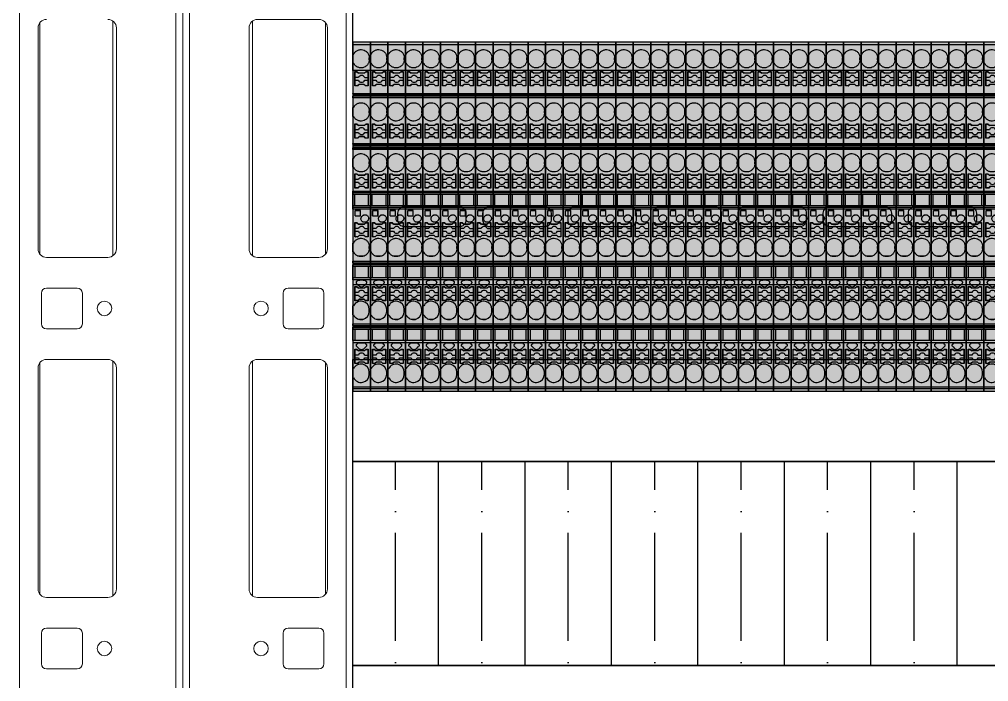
# Model space of a CAD drawing. Header units: millimetres. Extents: x -174 to 283928, y 1291 to 21053.
# Drawn here: x 10163.9 to 10448.7, y 20609.4 to 20804.2 of the extents above; entities that cross this region are included whole.
import ezdxf

# ---------------------------------------------------------------- set-up
doc = ezdxf.new("R2010")
doc.units = ezdxf.units.MM

# ---------------------------------------------------------------- blocks, each defined once
blk = doc.blocks.new('*U216')
at = {"ltscale": 2}
blk.add_lwpolyline([(0, 20), (0, -20), (840, -20), (840, 20), (0, 20)], dxfattribs=at)
for points in [[(15.23, 3), (31.23, 3, -0.414214), (33.23, 1), (33.23, -1, -0.414214), (31.23, -3), (15.23, -3, -0.414214), (13.23, -1), (13.23, 1, -0.414214)], [(40.23, 3), (56.23, 3, -0.414214), (58.23, 1), (58.23, -1, -0.414214), (56.23, -3), (40.23, -3, -0.414214), (38.23, -1), (38.23, 1, -0.414214)], [(65.23, 3), (81.23, 3, -0.414214), (83.23, 1), (83.23, -1, -0.414214), (81.23, -3), (65.23, -3, -0.414214), (63.23, -1), (63.23, 1, -0.414214)], [(90.23, 3), (106.23, 3, -0.414214), (108.23, 1), (108.23, -1, -0.414214), (106.23, -3), (90.23, -3, -0.414214), (88.23, -1), (88.23, 1, -0.414214)], [(115.23, 3), (131.23, 3, -0.414214), (133.23, 1), (133.23, -1, -0.414214), (131.23, -3), (115.23, -3, -0.414214), (113.23, -1), (113.23, 1, -0.414214)], [(140.23, 3), (156.23, 3, -0.414214), (158.23, 1), (158.23, -1, -0.414214), (156.23, -3), (140.23, -3, -0.414214), (138.23, -1), (138.23, 1, -0.414214)], [(165.23, 3), (181.23, 3, -0.414214), (183.23, 1), (183.23, -1, -0.414214), (181.23, -3), (165.23, -3, -0.414214), (163.23, -1), (163.23, 1, -0.414214)]]:
    blk.add_lwpolyline(points, format="xyb", close=True, dxfattribs=at)
blk = doc.blocks.new('*U198')
at = {"color": 0, "linetype": 'Continuous', "lineweight": 0}
for p, q in [((0, 2198.4), (0, 50)), ((1000, 1.6), (1000, 2198.4)), ((2, 2150), (2, 50)), ((48, 2150), (48, 50)), ((50, 2150), (50, 1.6)), ((952, 50), (952, 2150)), ((998, 50), (998, 2150)), ((20.5, 2034.5), (20.5, 1965.5)), ((40, 2035), (22, 2035)), ((42, 2034), (42, 1966)), ((958, 1966), (958, 2034)), ((979.5, 1965.5), (979.5, 2034.5)), ((19.5, 2032.5), (19.5, 1967.5)), ((42.5, 1967.5), (42.5, 2032.5)), ((957.5, 2032.5), (957.5, 1967.5)), ((980.5, 1967.5), (980.5, 2032.5)), ((22, 1965), (40, 1965)), ((960, 1965), (978, 1965)), ((29.5, 1954.5), (29.5, 1945.5)), ((40, 1956), (31, 1956)), ((41.5, 1945.5), (41.5, 1954.5)), ((958.5, 1954.5), (958.5, 1945.5)), ((969, 1956), (960, 1956)), ((970.5, 1945.5), (970.5, 1954.5)), ((31, 1944), (40, 1944)), ((960, 1944), (969, 1944)), ((20.5, 1934.5), (20.5, 1865.5)), ((40, 1935), (22, 1935)), ((42, 1934), (42, 1866)), ((958, 1866), (958, 1934)), ((978, 1935), (960, 1935)), ((979.5, 1865.5), (979.5, 1934.5)), ((19.5, 1932.5), (19.5, 1867.5)), ((42.5, 1867.5), (42.5, 1932.5)), ((957.5, 1932.5), (957.5, 1867.5)), ((980.5, 1867.5), (980.5, 1932.5)), ((22, 1865), (40, 1865)), ((960, 1865), (978, 1865)), ((29.5, 1854.5), (29.5, 1845.5)), ((40, 1856), (31, 1856)), ((41.5, 1845.5), (41.5, 1854.5)), ((958.5, 1854.5), (958.5, 1845.5)), ((969, 1856), (960, 1856)), ((970.5, 1845.5), (970.5, 1854.5)), ((31, 1844), (40, 1844)), ((960, 1844), (969, 1844))]:
    blk.add_line(p, q, dxfattribs=at)
for centre in [(23, 1950), (977, 1950), (23, 1850), (977, 1850)]:
    blk.add_circle(centre, 2.13, dxfattribs=at)
for centre, radius, start, end in [((22, 2032.5), 2.5, 90, 180), ((40, 2032.5), 2.5, 0, 90), ((960, 2032.5), 2.5, 90, 180), ((978, 2032.5), 2.5, 0, 90), ((22, 1967.5), 2.5, 180, 270), ((40, 1967.5), 2.5, 270, 0), ((960, 1967.5), 2.5, 180, 270), ((978, 1967.5), 2.5, 270, 0), ((31, 1954.5), 1.5, 90, 180), ((40, 1954.5), 1.5, 0, 90), ((960, 1954.5), 1.5, 90, 180), ((969, 1954.5), 1.5, 0, 90), ((31, 1945.5), 1.5, 180, 270), ((40, 1945.5), 1.5, 270, 0), ((960, 1945.5), 1.5, 180, 270), ((969, 1945.5), 1.5, 270, 0), ((22, 1932.5), 2.5, 90, 180), ((40, 1932.5), 2.5, 0, 90), ((960, 1932.5), 2.5, 90, 180), ((978, 1932.5), 2.5, 0, 90), ((22, 1867.5), 2.5, 180, 270), ((40, 1867.5), 2.5, 270, 0), ((960, 1867.5), 2.5, 180, 270), ((978, 1867.5), 2.5, 270, 0), ((31, 1854.5), 1.5, 90, 180), ((40, 1854.5), 1.5, 0, 90), ((960, 1854.5), 1.5, 90, 180), ((969, 1854.5), 1.5, 0, 90), ((31, 1845.5), 1.5, 180, 270), ((40, 1845.5), 1.5, 270, 0), ((960, 1845.5), 1.5, 180, 270), ((969, 1845.5), 1.5, 270, 0)]:
    blk.add_arc(centre, radius, start, end, dxfattribs=at)
blk = doc.blocks.new('*U197')
blk.add_wipeout([(0, 30), (840, 30), (840, -30), (0, -30)])
at = {"true_color": 0x2776bb}
h = blk.add_hatch(dxfattribs=at)
h.set_pattern_fill('ANSI35', color=152, scale=4, angle=45)
h.set_pattern_definition([(90, (-6146.77, 1406.27), (-25.4, 0), []), (90, (-6134.07, 1418.97), (-25.4, 0), [31.75, -6.35, 0, -6.35])])
h.paths.add_polyline_path([(840, -30), (840, 30), (0, 30), (0, -30)])
blk.add_lwpolyline([(0, 30), (840, 30), (840, -30), (0, -30), (0, 30)])
blk = doc.blocks.new('VPR-2.5-3L-GY')
at = {"true_color": 0xc7c8ca}
h = blk.add_hatch(color=9, dxfattribs=at)
h.dxf.hatch_style = 1
h.paths.add_polyline_path([(5.15, 51.29), (0, 51.29), (0, -51.29), (5.15, -51.29)])
at = {"true_color": 0xcd6928}
h = blk.add_hatch(color=32, dxfattribs=at)
h.dxf.hatch_style = 1
h.paths.add_polyline_path([(4.5, 42.63), (3.88, 42.63), (3.4, 42.23), (1.7, 42.23), (1.21, 42.63), (0.6, 42.63), (0.6, 38.43), (1.44, 38.43), (1.84, 38.83), (3.26, 38.83), (3.66, 38.43), (4.5, 38.43)])
h = blk.add_hatch(color=32, dxfattribs=at)
h.dxf.hatch_style = 1
h.paths.add_polyline_path([(4.5, 27.26), (3.88, 27.26), (3.4, 26.86), (1.7, 26.86), (1.21, 27.26), (0.6, 27.26), (0.6, 23.06), (1.44, 23.06), (1.84, 23.46), (3.26, 23.46), (3.66, 23.06), (4.5, 23.06)])
h = blk.add_hatch(color=32, dxfattribs=at)
h.dxf.hatch_style = 1
h.paths.add_polyline_path([(4.5, 12.61), (3.88, 12.61), (3.4, 12.21), (1.7, 12.21), (1.21, 12.61), (0.6, 12.61), (0.6, 8.41), (1.44, 8.41), (1.84, 8.81), (3.26, 8.81), (3.66, 8.41), (4.5, 8.41)])
h = blk.add_hatch(color=32, dxfattribs=at)
h.dxf.hatch_style = 1
h.paths.add_polyline_path([(4.5, -1.78), (3.88, -1.78), (3.4, -2.18), (1.7, -2.18), (1.21, -1.78), (0.6, -1.78), (0.6, -5.98), (1.44, -5.98), (1.84, -5.58), (3.26, -5.58), (3.66, -5.98), (4.5, -5.98)])
h = blk.add_hatch(color=32, dxfattribs=at)
h.dxf.hatch_style = 1
h.paths.add_polyline_path([(4.5, -20.56), (3.88, -20.56), (3.4, -20.96), (1.7, -20.96), (1.21, -20.56), (0.6, -20.56), (0.6, -24.76), (1.44, -24.76), (1.84, -24.36), (3.26, -24.36), (3.66, -24.76), (4.5, -24.76)])
h = blk.add_hatch(color=32, dxfattribs=at)
h.dxf.hatch_style = 1
h.paths.add_polyline_path([(4.5, -39.01), (3.88, -39.01), (3.4, -39.41), (1.7, -39.41), (1.21, -39.01), (0.6, -39.01), (0.6, -43.21), (1.44, -43.21), (1.84, -42.81), (3.26, -42.81), (3.66, -43.21), (4.5, -43.21)])
at = {"color": 7, "linetype": 'Continuous', "lineweight": 25}
for p, q in [((5.15, 50.53), (0, 50.53)), ((0, 50.53), (0, 47.73)), ((5.15, 50.53), (5.15, 36.18)), ((0.22, 47.73), (0, 47.73)), ((0, 45.13), (0, 47.73)), ((4.8, 46.13), (4.8, 46.73)), ((0, 45.13), (0.22, 45.13)), ((0, 45.13), (0, 36.18)), ((0.68, 40.9), (0.68, 42.58)), ((0.68, 42.58), (1.18, 42.58)), ((1.64, 40.9), (0.68, 40.9)), ((0.68, 40.1), (0.68, 40.9)), ((0.68, 38.58), (0.68, 40.1)), ((0.68, 40.1), (1.64, 40.1)), ((1.18, 42.58), (1.68, 42.18)), ((3.43, 42.18), (1.68, 42.18)), ((3.93, 42.58), (3.43, 42.18)), ((3.47, 40.9), (4.43, 40.9)), ((3.47, 40.1), (4.43, 40.1)), ((3.93, 42.58), (4.43, 42.58)), ((4.43, 42.58), (4.43, 40.9)), ((4.43, 40.9), (4.43, 40.1)), ((4.43, 40.1), (4.43, 38.48)), ((1.36, 38.48), (0.78, 38.48)), ((1.8, 38.88), (1.43, 38.51)), ((3.3, 38.88), (1.8, 38.88)), ((3.7, 38.48), (3.3, 38.88)), ((4.43, 38.48), (3.7, 38.48)), ((0, 36.18), (5.15, 36.18)), ((0, 36.06), (5.15, 36.06)), ((0, 36.06), (0, 35.8)), ((0, 35.8), (4.95, 35.79)), ((0, 35.66), (4.95, 35.66)), ((0, 35.66), (0, 35.65)), ((0, 35.65), (4.95, 35.65)), ((4.95, 35.56), (0, 35.56)), ((5.15, 35.46), (0, 35.46)), ((5.15, 35.42), (0, 35.42)), ((5.15, 34.92), (0, 34.92)), ((0, 34.92), (0, 32.08)), ((5.15, 35.79), (4.95, 35.79)), ((5.15, 35.69), (4.95, 35.69)), ((4.95, 35.69), (4.95, 35.46)), ((5.15, 35.86), (5.15, 36.06)), ((5.15, 35.86), (5.15, 35.79)), ((5.15, 35.79), (5.15, 35.69)), ((5.15, 35.69), (5.15, 35.52)), ((5.15, 34.92), (5.15, 21.48)), ((0.22, 32.08), (0, 32.08)), ((0, 29.48), (0, 32.08)), ((0, 29.48), (0.22, 29.48)), ((0, 29.48), (0, 21.48)), ((4.8, 30.48), (4.8, 31.08)), ((0.68, 25.53), (0.68, 27.21)), ((0.68, 27.21), (1.18, 27.21)), ((1.18, 27.21), (1.68, 26.81)), ((3.43, 26.81), (1.68, 26.81)), ((3.93, 27.21), (3.43, 26.81)), ((3.93, 27.21), (4.43, 27.21)), ((4.43, 27.21), (4.43, 25.53)), ((1.64, 25.53), (0.68, 25.53)), ((0.68, 24.73), (0.68, 25.53)), ((0.68, 23.21), (0.68, 24.73)), ((0.68, 24.73), (1.64, 24.73)), ((1.36, 23.11), (0.78, 23.11)), ((1.8, 23.51), (1.43, 23.14)), ((3.3, 23.51), (1.8, 23.51)), ((3.7, 23.11), (3.3, 23.51)), ((3.47, 25.53), (4.43, 25.53)), ((3.47, 24.73), (4.43, 24.73)), ((4.43, 23.11), (3.7, 23.11)), ((4.43, 25.53), (4.43, 24.73)), ((4.43, 24.73), (4.43, 23.11)), ((0, 21.48), (5.15, 21.48)), ((0, 21.35), (5.15, 21.35)), ((0, 21.35), (0, 21.07)), ((0, 21.07), (4.95, 21.06)), ((0, 20.93), (4.95, 20.93)), ((0, 20.93), (4.95, 20.93)), ((0, 20.93), (0, 20.93)), ((4.95, 20.85), (0, 20.85)), ((0, 20.85), (0, 20.42)), ((5.15, 20.3), (0, 20.3)), ((5.15, 20.3), (0, 20.3)), ((5.15, 20.26), (0, 20.26)), ((5.15, 21.06), (4.95, 21.06)), ((5.15, 20.96), (4.95, 20.96)), ((4.95, 20.96), (4.95, 20.3)), ((5.15, 21.13), (5.15, 21.35)), ((5.15, 21.13), (5.15, 21.06)), ((5.15, 20.96), (5.15, 20.36)), ((5.15, 19.77), (0, 19.77)), ((0, 19.77), (0, 17.13)), ((0.22, 17.13), (0, 17.13)), ((0, 14.53), (0, 17.13)), ((5.15, 19.77), (5.15, 7.48)), ((0, 14.53), (0, 7.48)), ((0, 14.53), (0.22, 14.53)), ((4.8, 15.53), (4.8, 16.13)), ((0.68, 10.88), (0.68, 12.56)), ((0.68, 12.56), (1.18, 12.56)), ((1.18, 12.56), (1.68, 12.16)), ((3.43, 12.16), (1.68, 12.16)), ((3.93, 12.56), (3.43, 12.16)), ((3.93, 12.56), (4.43, 12.56)), ((4.43, 12.56), (4.43, 10.88)), ((1.64, 10.88), (0.68, 10.88)), ((0.68, 10.08), (0.68, 10.88)), ((0.68, 8.56), (0.68, 10.08)), ((0.68, 10.08), (1.64, 10.08)), ((1.8, 8.86), (1.43, 8.49)), ((3.3, 8.86), (1.8, 8.86)), ((3.7, 8.46), (3.3, 8.86)), ((3.47, 10.88), (4.43, 10.88)), ((3.47, 10.08), (4.43, 10.08)), ((4.43, 10.88), (4.43, 10.08)), ((4.43, 10.08), (4.43, 8.46)), ((0, 7.48), (5.15, 7.48)), ((5.15, 7.02), (0, 7.02)), ((0, 6.48), (0, 7.02)), ((5.15, 6.48), (0, 6.48)), ((0, 3.28), (0, 6.48)), ((0.55, 3.28), (0.55, 6.48)), ((1.36, 8.46), (0.78, 8.46)), ((4.43, 8.46), (3.7, 8.46)), ((4.5, 6.48), (4.5, 3.28)), ((5.15, 6.48), (5.15, 7.02)), ((5.15, 6.48), (5.15, 3.28)), ((0, 3.28), (5.15, 3.28)), ((0, 2.69), (0, 3.28)), ((5.15, 2.69), (5.15, 3.28)), ((5.15, 2.69), (0, 2.69)), ((5.15, 2.23), (0, 2.23)), ((0, 2.23), (0, -7.77)), ((2.25, 1.84), (0.65, 1.84)), ((0.65, 0.23), (0.65, 1.84)), ((0.67, 1.81), (0.65, 1.84)), ((0.65, 0.23), (0.67, 0.26)), ((0.65, 0.23), (2.25, 0.23)), ((0.67, 1.81), (2.23, 1.81)), ((0.67, 0.26), (0.67, 1.81)), ((0.67, 0.26), (2.23, 0.26)), ((2.23, 1.81), (2.25, 1.84)), ((2.23, 0.26), (2.23, 1.81)), ((2.25, 0.23), (2.23, 0.26)), ((2.25, 0.23), (2.25, 1.84)), ((3.08, 0.39), (2.9, 0.29)), ((5.15, 2.23), (5.15, -13.07)), ((0.68, -3.51), (0.68, -1.83)), ((0.68, -1.83), (1.18, -1.83)), ((1.18, -1.83), (1.68, -2.23)), ((3.43, -2.23), (1.68, -2.23)), ((3.93, -1.83), (3.43, -2.23)), ((3.93, -1.83), (4.43, -1.83)), ((3.95, -1.53), (4.13, -1.43)), ((4.43, -1.83), (4.43, -3.51)), ((1.64, -3.51), (0.68, -3.51)), ((0.68, -4.31), (0.68, -3.51)), ((0.68, -5.83), (0.68, -4.31)), ((0.68, -4.31), (1.64, -4.31)), ((1.8, -5.53), (1.43, -5.9)), ((3.3, -5.53), (1.8, -5.53)), ((3.7, -5.93), (3.3, -5.53)), ((3.47, -3.51), (4.43, -3.51)), ((3.47, -4.31), (4.43, -4.31)), ((4.43, -3.51), (4.43, -4.31)), ((4.43, -4.31), (4.43, -5.93)), ((0.22, -7.77), (0, -7.77)), ((0, -10.37), (0, -7.77)), ((1.36, -5.93), (0.78, -5.93)), ((4.43, -5.93), (3.7, -5.93)), ((0, -10.37), (0.22, -10.37)), ((0, -10.37), (0, -13.07)), ((4.8, -9.37), (4.8, -8.77)), ((0, -13.07), (5.15, -13.07)), ((0, -13.56), (5.15, -13.56)), ((0, -13.59), (5.15, -13.59)), ((0, -13.61), (5.15, -13.61)), ((0, -13.71), (4.95, -13.71)), ((4.95, -13.8), (0, -13.8)), ((4.95, -13.8), (0, -13.8)), ((0, -13.8), (0, -13.8)), ((4.95, -13.94), (0, -13.94)), ((0, -13.94), (0, -14.05)), ((5.15, -14.05), (0, -14.05)), ((5.15, -14.17), (0, -14.17)), ((0, -14.72), (0, -14.17)), ((1.32, -11.51), (3.41, -11.51)), ((4.95, -13.61), (4.95, -13.84)), ((5.15, -13.84), (4.95, -13.84)), ((5.15, -13.94), (4.95, -13.94)), ((5.15, -13.67), (5.15, -13.84)), ((5.15, -13.94), (5.15, -14)), ((5.15, -14.05), (5.15, -14)), ((5.15, -14.72), (5.15, -14.17)), ((5.15, -14.72), (0, -14.72)), ((0, -17.92), (0, -14.72)), ((0.55, -14.72), (0.55, -17.92)), ((4.5, -14.72), (4.5, -17.92)), ((5.15, -14.72), (5.15, -17.92)), ((0, -17.92), (5.15, -17.92)), ((0, -18.59), (0, -17.92)), ((5.15, -18.59), (0, -18.59)), ((0, -18.59), (0, -26.27)), ((1.18, -19.73), (1.92, -20.47)), ((3.13, -20.47), (3.87, -19.73)), ((5.15, -18.59), (5.15, -17.92)), ((5.15, -18.59), (5.15, -31.57)), ((0.68, -22.29), (0.68, -20.61)), ((0.68, -20.61), (1.18, -20.61)), ((1.64, -22.29), (0.68, -22.29)), ((0.68, -23.09), (0.68, -22.29)), ((1.18, -20.61), (1.68, -21.01)), ((3.43, -21.01), (1.68, -21.01)), ((2.27, -20.62), (2.78, -20.62)), ((3.93, -20.61), (3.43, -21.01)), ((3.47, -22.29), (4.43, -22.29)), ((3.93, -20.61), (4.43, -20.61)), ((4.43, -20.61), (4.43, -22.29)), ((4.43, -22.29), (4.43, -23.09)), ((0.68, -24.61), (0.68, -23.09)), ((0.68, -23.09), (1.64, -23.09)), ((1.36, -24.71), (0.78, -24.71)), ((1.8, -24.31), (1.43, -24.68)), ((3.3, -24.31), (1.8, -24.31)), ((3.7, -24.71), (3.3, -24.31)), ((3.47, -23.09), (4.43, -23.09)), ((4.43, -24.71), (3.7, -24.71)), ((4.43, -23.09), (4.43, -24.71)), ((0.22, -26.27), (0, -26.27)), ((0, -28.87), (0, -26.27)), ((4.8, -27.87), (4.8, -27.27)), ((0, -28.87), (0.22, -28.87)), ((0, -28.87), (0, -31.57)), ((1.79, -30.19), (3.01, -30.19)), ((0, -31.57), (5.15, -31.57)), ((0, -32.06), (5.15, -32.06)), ((0, -32.11), (5.15, -32.11)), ((0, -32.21), (4.95, -32.21)), ((4.95, -32.3), (0, -32.3)), ((4.95, -32.3), (0, -32.3)), ((0, -32.3), (0, -32.3)), ((4.95, -32.44), (0, -32.44)), ((0, -32.44), (0, -32.55)), ((5.15, -32.55), (0, -32.55)), ((5.15, -32.67), (0, -32.67)), ((0, -33.19), (0, -32.67)), ((5.15, -33.19), (0, -33.19)), ((0, -36.39), (0, -33.19)), ((0.55, -33.19), (0.55, -36.39)), ((4.5, -33.19), (4.5, -36.39)), ((4.95, -32.11), (4.95, -32.34)), ((5.15, -32.34), (4.95, -32.34)), ((4.95, -32.34), (4.95, -32.44)), ((5.15, -32.44), (4.95, -32.44)), ((5.15, -32.17), (5.15, -32.34)), ((5.15, -32.34), (5.15, -32.44)), ((5.15, -32.44), (5.15, -32.5)), ((5.15, -32.55), (5.15, -32.5)), ((5.15, -33.19), (5.15, -32.67)), ((5.15, -33.19), (5.15, -36.39)), ((5.15, -36.39), (0, -36.39)), ((0, -36.39), (0, -37.09)), ((5.15, -36.39), (5.15, -37.09)), ((5.15, -37.09), (0, -37.09)), ((0, -37.09), (0, -44.77)), ((0.68, -40.74), (0.68, -39.06)), ((0.68, -39.06), (1.18, -39.06)), ((1.18, -38.23), (1.92, -38.97)), ((1.18, -39.06), (1.68, -39.46)), ((3.43, -39.46), (1.68, -39.46)), ((2.27, -39.12), (2.78, -39.12)), ((3.13, -38.97), (3.87, -38.23)), ((3.93, -39.06), (3.43, -39.46)), ((3.93, -39.06), (4.43, -39.06)), ((4.43, -39.06), (4.43, -40.74)), ((5.15, -37.09), (5.15, -50.07)), ((1.64, -40.74), (0.68, -40.74)), ((0.68, -41.54), (0.68, -40.74)), ((0.68, -43.06), (0.68, -41.54)), ((0.68, -41.54), (1.64, -41.54)), ((3.47, -40.74), (4.43, -40.74)), ((3.47, -41.54), (4.43, -41.54)), ((4.43, -40.74), (4.43, -41.54)), ((4.43, -41.54), (4.43, -43.16)), ((0.22, -44.77), (0, -44.77)), ((0, -47.37), (0, -44.77)), ((1.36, -43.16), (0.78, -43.16)), ((1.8, -42.76), (1.43, -43.13)), ((3.3, -42.76), (1.8, -42.76)), ((3.7, -43.16), (3.3, -42.76)), ((4.43, -43.16), (3.7, -43.16)), ((0, -47.37), (0.22, -47.37)), ((0, -47.37), (0, -50.07)), ((4.8, -46.37), (4.8, -45.77)), ((0, -50.07), (5.15, -50.07)), ((0, -50.56), (5.15, -50.56))]:
    blk.add_line(p, q, dxfattribs=at)
blk.add_lwpolyline([(5.15, -51.29), (5.15, 51.29), (0, 51.29), (0, -51.29), (5.15, -51.29)])
for points in [[(0.6, 38.43), (0.6, 42.63), (1.21, 42.63), (1.7, 42.23), (3.4, 42.23), (3.88, 42.63), (4.5, 42.63), (4.5, 38.43), (3.66, 38.43), (3.26, 38.83), (1.84, 38.83), (1.44, 38.43)], [(0.6, 23.06), (0.6, 27.26), (1.21, 27.26), (1.7, 26.86), (3.4, 26.86), (3.88, 27.26), (4.5, 27.26), (4.5, 23.06), (3.66, 23.06), (3.26, 23.46), (1.84, 23.46), (1.44, 23.06)], [(0.6, 8.41), (0.6, 12.61), (1.21, 12.61), (1.7, 12.21), (3.4, 12.21), (3.88, 12.61), (4.5, 12.61), (4.5, 8.41), (3.66, 8.41), (3.26, 8.81), (1.84, 8.81), (1.44, 8.41)], [(0.6, -5.98), (0.6, -1.78), (1.21, -1.78), (1.7, -2.18), (3.4, -2.18), (3.88, -1.78), (4.5, -1.78), (4.5, -5.98), (3.66, -5.98), (3.26, -5.58), (1.84, -5.58), (1.44, -5.98)], [(0.6, -24.76), (0.6, -20.56), (1.21, -20.56), (1.7, -20.96), (3.4, -20.96), (3.88, -20.56), (4.5, -20.56), (4.5, -24.76), (3.66, -24.76), (3.26, -24.36), (1.84, -24.36), (1.44, -24.76)], [(0.6, -43.21), (0.6, -39.01), (1.21, -39.01), (1.7, -39.41), (3.4, -39.41), (3.88, -39.01), (4.5, -39.01), (4.5, -43.21), (3.66, -43.21), (3.26, -42.81), (1.84, -42.81), (1.44, -43.21)]]:
    blk.add_lwpolyline(points, close=True, dxfattribs=at)
for centre, radius, start, end in [((2.55, 40.5), 1, 23.5782, 156.4218), ((2.55, 40.5), 1, 203.5782, 336.4218), ((0.78, 38.58), 0.1, 180, 270), ((1.36, 38.58), 0.1, 270, 315), ((2.55, 25.13), 1, 23.5782, 156.4218), ((0.78, 23.21), 0.1, 180, 270), ((1.36, 23.21), 0.1, 270, 315), ((2.55, 25.13), 1, 203.5782, 336.4218), ((2.55, 10.48), 1, 23.5782, 156.4218), ((0.78, 8.56), 0.1, 180, 270), ((2.55, 10.48), 1, 203.5782, 336.4218), ((1.36, 8.56), 0.1, 270, 315), ((2.55, -3.91), 1, 23.5782, 156.4218), ((2.55, -3.91), 1, 203.5782, 336.4218), ((0.78, -5.83), 0.1, 180, 270), ((1.36, -5.83), 0.1, 270, 315), ((2.53, -25.84), 7.11, 81.5242, 98.4758), ((2.55, -22.69), 1, 23.5782, 156.4218), ((2.4, -27.27), 2.4, 0, 155.3757), ((0.78, -24.61), 0.1, 180, 270), ((1.36, -24.61), 0.1, 270, 315), ((2.55, -22.69), 1, 203.5782, 336.4218), ((2.4, -27.87), 2.4, 204.6243, 0), ((2.53, -44.34), 7.11, 81.5242, 98.4758), ((2.55, -41.14), 1, 23.5782, 156.4218), ((2.55, -41.14), 1, 203.5782, 336.4218), ((2.4, -45.77), 2.4, 0, 155.3757), ((0.78, -43.06), 0.1, 180, 270), ((1.36, -43.06), 0.1, 270, 315), ((2.4, -46.37), 2.4, 204.6243, 0)]:
    blk.add_arc(centre, radius, start, end, dxfattribs=at)
for points, knots in [([(0.22, 47.73), (0.24, 47.78), (0.29, 47.88), (0.37, 48.01), (0.45, 48.14), (0.55, 48.27), (0.71, 48.45), (0.96, 48.67), (1.32, 48.89), (1.71, 49.05), (2.25, 49.15), (2.92, 49.12), (3.55, 48.87), (3.99, 48.55), (4.28, 48.25), (4.51, 47.9), (4.66, 47.56), (4.75, 47.26), (4.79, 47), (4.8, 46.82), (4.8, 46.73)], [0, 0, 0, 0, 0.024394, 0.048636, 0.072831, 0.097085, 0.121504, 0.185849, 0.250275, 0.31462, 0.379045, 0.500019, 0.620993, 0.685337, 0.749763, 0.814108, 0.878533, 0.919087, 0.959411, 1, 1, 1, 1]), ([(4.8, 46.13), (4.8, 46.08), (4.8, 45.98), (4.78, 45.82), (4.76, 45.66), (4.72, 45.51), (4.65, 45.27), (4.51, 44.97), (4.28, 44.62), (3.99, 44.32), (3.55, 44), (2.92, 43.75), (2.25, 43.71), (1.71, 43.82), (1.32, 43.98), (0.96, 44.19), (0.69, 44.44), (0.48, 44.68), (0.34, 44.9), (0.26, 45.05), (0.22, 45.13)], [0, 0, 0, 0, 0.024394, 0.048636, 0.072831, 0.097085, 0.121504, 0.185849, 0.250275, 0.31462, 0.379045, 0.500019, 0.620993, 0.685337, 0.749763, 0.814108, 0.878533, 0.919087, 0.959411, 1, 1, 1, 1]), ([(0, 36.06), (0, 36.08), (0, 36.1), (0, 36.13), (0, 36.16), (0, 36.18), (0, 36.18), (0, 36.18)], [0, 0, 0, 0, 0.1671802, 0.3318902, 0.5004135, 0.7494531, 1, 1, 1, 1]), ([(0, 35.8), (0, 35.77), (0, 35.73), (0, 35.68), (0, 35.66), (0, 35.66)], [0, 0, 0, 0, 0.5, 0.5, 1, 1, 1, 1]), ([(0, 35.62), (0, 35.63), (0, 35.64), (0, 35.65), (0, 35.65)], [0, 0, 0, 0, 0.497129, 1, 1, 1, 1]), ([(0, 34.92), (0, 34.94), (0, 34.98), (0, 35.03), (0, 35.1), (0, 35.18), (0, 35.25), (0, 35.32), (0, 35.37), (0, 35.4), (0, 35.41), (0, 35.42)], [0, 0, 0, 0, 0.0800126, 0.1601253, 0.2414441, 0.3692652, 0.5000614, 0.6278835, 0.7586808, 0.8786191, 1, 1, 1, 1]), ([(5.15, 34.92), (5.15, 35.04), (5.15, 35.16), (5.15, 35.34), (5.15, 35.4), (5.15, 35.42)], [0, 0, 0, 0, 0.5, 0.5, 1, 1, 1, 1]), ([(0.22, 32.08), (0.24, 32.13), (0.29, 32.23), (0.37, 32.36), (0.45, 32.49), (0.55, 32.62), (0.71, 32.8), (0.96, 33.02), (1.32, 33.24), (1.71, 33.4), (2.25, 33.5), (2.92, 33.47), (3.55, 33.22), (3.99, 32.9), (4.28, 32.6), (4.51, 32.25), (4.66, 31.91), (4.75, 31.61), (4.79, 31.35), (4.8, 31.17), (4.8, 31.08)], [0, 0, 0, 0, 0.024394, 0.048636, 0.072831, 0.097085, 0.121504, 0.185849, 0.250275, 0.31462, 0.379045, 0.500019, 0.620993, 0.685337, 0.749763, 0.814108, 0.878533, 0.919087, 0.959411, 1, 1, 1, 1]), ([(4.8, 30.48), (4.8, 30.43), (4.8, 30.33), (4.78, 30.17), (4.76, 30.01), (4.72, 29.86), (4.65, 29.62), (4.51, 29.32), (4.28, 28.97), (3.99, 28.67), (3.55, 28.35), (2.92, 28.1), (2.25, 28.06), (1.71, 28.17), (1.32, 28.33), (0.96, 28.54), (0.69, 28.79), (0.48, 29.03), (0.34, 29.25), (0.26, 29.4), (0.22, 29.48)], [0, 0, 0, 0, 0.0243942, 0.0486358, 0.0728305, 0.0970848, 0.1215043, 0.1858492, 0.2502747, 0.3146196, 0.3790451, 0.5000188, 0.6209926, 0.6853375, 0.749763, 0.8141079, 0.8785334, 0.9190869, 0.9594114, 1, 1, 1, 1]), ([(0, 21.35), (0, 21.36), (0, 21.39), (0, 21.42), (0, 21.45), (0, 21.48), (0, 21.48), (0, 21.48)], [0, 0, 0, 0, 0.167329, 0.331784, 0.500465, 0.749473, 1, 1, 1, 1]), ([(0, 21.07), (0, 21.04), (0, 21), (0, 20.95), (0, 20.94), (0, 20.93)], [0, 0, 0, 0, 0.5, 0.5, 1, 1, 1, 1]), ([(0, 20.9), (0, 20.91), (0, 20.92), (0, 20.93), (0, 20.93)], [0, 0, 0, 0, 0.497129, 1, 1, 1, 1]), ([(0, 19.77), (0, 19.79), (0, 19.84), (0, 19.91), (0, 19.97), (0, 20.03), (0, 20.1), (0, 20.15), (0, 20.2), (0, 20.24), (0, 20.25), (0, 20.26)], [0, 0, 0, 0, 0.101572, 0.200381, 0.298422, 0.397735, 0.500284, 0.627642, 0.757961, 0.878261, 1, 1, 1, 1]), ([(5.15, 21.35), (5.15, 21.39), (5.15, 21.42), (5.15, 21.47), (5.15, 21.48), (5.15, 21.48)], [0, 0, 0, 0, 0.5, 0.5, 1, 1, 1, 1]), ([(5.15, 21.06), (5.15, 21.05), (5.15, 21.04), (5.15, 21.04), (5.15, 21.03), (5.15, 21.02), (5.15, 21.01), (5.15, 20.99), (5.15, 20.98), (5.15, 20.96)], [0, 0, 0, 0, 0.0000268555, 0.0000268555, 0.0000268555, 0.000053711, 0.000053711, 0.000053711, 0.0001048413, 0.0001048413, 0.0001048413, 0.0001048413]), ([(5.15, 19.77), (5.15, 19.88), (5.15, 20), (5.15, 20.18), (5.15, 20.24), (5.15, 20.26)], [0, 0, 0, 0, 0.5, 0.5, 1, 1, 1, 1]), ([(0.22, 17.13), (0.24, 17.18), (0.29, 17.28), (0.37, 17.41), (0.45, 17.54), (0.55, 17.67), (0.71, 17.85), (0.96, 18.07), (1.32, 18.29), (1.71, 18.45), (2.25, 18.55), (2.92, 18.52), (3.55, 18.27), (3.99, 17.95), (4.28, 17.65), (4.51, 17.3), (4.66, 16.96), (4.75, 16.66), (4.79, 16.4), (4.8, 16.22), (4.8, 16.13)], [0, 0, 0, 0, 0.024394, 0.048636, 0.072831, 0.097085, 0.121504, 0.185849, 0.250275, 0.31462, 0.379045, 0.500019, 0.620993, 0.685337, 0.749763, 0.814108, 0.878533, 0.919087, 0.959411, 1, 1, 1, 1]), ([(4.8, 15.53), (4.8, 15.48), (4.8, 15.38), (4.78, 15.22), (4.76, 15.06), (4.72, 14.91), (4.65, 14.67), (4.51, 14.37), (4.28, 14.02), (3.99, 13.72), (3.55, 13.4), (2.92, 13.15), (2.25, 13.11), (1.71, 13.22), (1.32, 13.38), (0.96, 13.59), (0.69, 13.84), (0.48, 14.08), (0.34, 14.3), (0.26, 14.45), (0.22, 14.53)], [0, 0, 0, 0, 0.0243942, 0.0486358, 0.0728305, 0.0970848, 0.1215043, 0.1858492, 0.2502747, 0.3146196, 0.3790451, 0.5000188, 0.6209926, 0.6853375, 0.749763, 0.8141079, 0.8785334, 0.9190869, 0.9594114, 1, 1, 1, 1]), ([(0, 7.02), (0, 7.03), (0, 7.05), (0, 7.1), (0, 7.15), (0, 7.23), (0, 7.34), (0, 7.44), (0, 7.48)], [0, 0, 0, 0, 0.1259506, 0.2495429, 0.37352, 0.5005997, 0.7495449, 1, 1, 1, 1]), ([(5.15, 7.02), (5.15, 7.06), (5.15, 7.13), (5.15, 7.29), (5.15, 7.39), (5.15, 7.48)], [0, 0, 0, 0, 0.5, 0.5, 1, 1, 1, 1]), ([(0, 2.23), (0, 2.26), (0, 2.31), (0, 2.38), (0, 2.45), (0, 2.53), (0, 2.63), (0, 2.67), (0, 2.69)], [0, 0, 0, 0, 0.125951, 0.249543, 0.37352, 0.5006, 0.749545, 1, 1, 1, 1]), ([(3.95, -1.53), (3.92, -1.54), (3.86, -1.57), (3.77, -1.61), (3.68, -1.64), (3.54, -1.66), (3.37, -1.67), (3.15, -1.64), (2.95, -1.56), (2.72, -1.41), (2.5, -1.15), (2.38, -0.83), (2.37, -0.56), (2.41, -0.34), (2.48, -0.14), (2.6, 0.03), (2.74, 0.18), (2.85, 0.26), (2.9, 0.29)], [0, 0, 0, 0, 0.030168, 0.060086, 0.090023, 0.12025, 0.185229, 0.25037, 0.315349, 0.38049, 0.500065, 0.619641, 0.684619, 0.749761, 0.814739, 0.87988, 0.9399, 1, 1, 1, 1]), ([(3.08, 0.39), (3.1, 0.41), (3.16, 0.44), (3.25, 0.48), (3.35, 0.5), (3.48, 0.53), (3.66, 0.54), (3.87, 0.5), (4.08, 0.43), (4.31, 0.28), (4.53, 0.02), (4.64, -0.3), (4.66, -0.58), (4.62, -0.79), (4.55, -0.99), (4.43, -1.17), (4.29, -1.32), (4.18, -1.39), (4.13, -1.43)], [0, 0, 0, 0, 0.030168, 0.060086, 0.090023, 0.12025, 0.185229, 0.25037, 0.315349, 0.38049, 0.500065, 0.619641, 0.684619, 0.749761, 0.814739, 0.87988, 0.9399, 1, 1, 1, 1]), ([(5.15, 2.23), (5.15, 2.33), (5.15, 2.43), (5.15, 2.59), (5.15, 2.66), (5.15, 2.69)], [0, 0, 0, 0, 0.5, 0.5, 1, 1, 1, 1]), ([(0.22, -7.77), (0.24, -7.72), (0.29, -7.62), (0.37, -7.49), (0.45, -7.36), (0.55, -7.23), (0.71, -7.05), (0.96, -6.83), (1.32, -6.61), (1.71, -6.45), (2.25, -6.35), (2.92, -6.38), (3.55, -6.63), (3.99, -6.95), (4.28, -7.25), (4.51, -7.6), (4.66, -7.94), (4.75, -8.24), (4.79, -8.5), (4.8, -8.68), (4.8, -8.77)], [0, 0, 0, 0, 0.024394, 0.048636, 0.072831, 0.097085, 0.121504, 0.185849, 0.250275, 0.31462, 0.379045, 0.500019, 0.620993, 0.685337, 0.749763, 0.814108, 0.878533, 0.919087, 0.959411, 1, 1, 1, 1]), ([(4.8, -9.37), (4.8, -9.42), (4.8, -9.52), (4.78, -9.68), (4.76, -9.84), (4.72, -9.99), (4.65, -10.23), (4.51, -10.53), (4.28, -10.88), (3.99, -11.18), (3.55, -11.5), (2.92, -11.75), (2.25, -11.79), (1.71, -11.68), (1.32, -11.52), (0.96, -11.31), (0.69, -11.06), (0.48, -10.82), (0.34, -10.6), (0.26, -10.45), (0.22, -10.37)], [0, 0, 0, 0, 0.024394, 0.048636, 0.072831, 0.097085, 0.121504, 0.185849, 0.250275, 0.31462, 0.379045, 0.500019, 0.620993, 0.685337, 0.749763, 0.814108, 0.878533, 0.919087, 0.959411, 1, 1, 1, 1]), ([(0, -13.56), (0, -13.56), (0, -13.55), (0, -13.54), (0, -13.51), (0, -13.47), (0, -13.4), (0, -13.33), (0, -13.24), (0, -13.15), (0, -13.1), (0, -13.07)], [0, 0, 0, 0, 0.080013, 0.160125, 0.241444, 0.369265, 0.500061, 0.627884, 0.758681, 0.878619, 1, 1, 1, 1]), ([(0, -13.8), (0, -13.8), (0, -13.79), (0, -13.78), (0, -13.77)], [0, 0, 0, 0, 0.497071, 1, 1, 1, 1]), ([(0, -13.8), (0, -13.81), (0, -13.83), (0, -13.88), (0, -13.92), (0, -13.94)], [0, 0, 0, 0, 0.5, 0.5, 1, 1, 1, 1]), ([(5.15, -13.56), (5.15, -13.55), (5.15, -13.49), (5.15, -13.31), (5.15, -13.19), (5.15, -13.07)], [0, 0, 0, 0, 0.5, 0.5, 1, 1, 1, 1]), ([(1.18, -19.73), (1.16, -19.71), (1.12, -19.67), (1.08, -19.61), (1.05, -19.54), (1.02, -19.45), (1.01, -19.32), (1.04, -19.17), (1.1, -19.04), (1.21, -18.93), (1.33, -18.84), (1.43, -18.82), (1.48, -18.81)], [0, 0, 0, 0, 0.063139, 0.125111, 0.187139, 0.250441, 0.375146, 0.500291, 0.624996, 0.750141, 0.874961, 1, 1, 1, 1]), ([(3.57, -18.81), (3.6, -18.82), (3.65, -18.82), (3.72, -18.85), (3.78, -18.89), (3.86, -18.95), (3.95, -19.04), (4.01, -19.17), (4.04, -19.32), (4.02, -19.47), (3.97, -19.61), (3.91, -19.69), (3.87, -19.73)], [0, 0, 0, 0, 0.063139, 0.125111, 0.187139, 0.250441, 0.375146, 0.500291, 0.624996, 0.750141, 0.874961, 1, 1, 1, 1]), ([(2.27, -20.62), (2.25, -20.62), (2.21, -20.61), (2.14, -20.6), (2.07, -20.58), (1.99, -20.54), (1.94, -20.49), (1.92, -20.47)], [0, 0, 0, 0, 0.166556, 0.332331, 0.500193, 0.749367, 1, 1, 1, 1]), ([(3.13, -20.47), (3.11, -20.48), (3.08, -20.51), (3.03, -20.55), (2.96, -20.58), (2.87, -20.61), (2.81, -20.61), (2.78, -20.62)], [0, 0, 0, 0, 0.166556, 0.332331, 0.500193, 0.749367, 1, 1, 1, 1]), ([(0, -32.06), (0, -32.06), (0, -32.05), (0, -32.04), (0, -32.01), (0, -31.97), (0, -31.9), (0, -31.83), (0, -31.74), (0, -31.65), (0, -31.6), (0, -31.57)], [0, 0, 0, 0, 0.080013, 0.160125, 0.241444, 0.369265, 0.500061, 0.627884, 0.758681, 0.878619, 1, 1, 1, 1]), ([(0, -32.3), (0, -32.3), (0, -32.29), (0, -32.28), (0, -32.27)], [0, 0, 0, 0, 0.497071, 1, 1, 1, 1]), ([(0, -32.3), (0, -32.31), (0, -32.33), (0, -32.38), (0, -32.42), (0, -32.44)], [0, 0, 0, 0, 0.5, 0.5, 1, 1, 1, 1]), ([(0, -32.67), (0, -32.67), (0, -32.66), (0, -32.65), (0, -32.63), (0, -32.6), (0, -32.56), (0, -32.55)], [0, 0, 0, 0, 0.16718, 0.33189, 0.500413, 0.749453, 1, 1, 1, 1]), ([(5.15, -32.06), (5.15, -32.05), (5.15, -31.99), (5.15, -31.81), (5.15, -31.69), (5.15, -31.57)], [0, 0, 0, 0, 0.5, 0.5, 1, 1, 1, 1]), ([(1.18, -38.23), (1.16, -38.21), (1.12, -38.17), (1.08, -38.11), (1.05, -38.04), (1.02, -37.95), (1.01, -37.82), (1.04, -37.67), (1.1, -37.54), (1.21, -37.43), (1.33, -37.34), (1.43, -37.32), (1.48, -37.31)], [0, 0, 0, 0, 0.063139, 0.125111, 0.187139, 0.250441, 0.375146, 0.500291, 0.624996, 0.750141, 0.874961, 1, 1, 1, 1]), ([(2.27, -39.12), (2.25, -39.12), (2.21, -39.11), (2.14, -39.1), (2.07, -39.08), (1.99, -39.04), (1.94, -38.99), (1.92, -38.97)], [0, 0, 0, 0, 0.1665561, 0.332331, 0.5001928, 0.7493673, 1, 1, 1, 1]), ([(3.13, -38.97), (3.11, -38.98), (3.08, -39.01), (3.03, -39.05), (2.96, -39.08), (2.87, -39.11), (2.81, -39.11), (2.78, -39.12)], [0, 0, 0, 0, 0.166556, 0.332331, 0.500193, 0.749367, 1, 1, 1, 1]), ([(3.57, -37.31), (3.6, -37.32), (3.65, -37.32), (3.72, -37.35), (3.78, -37.39), (3.86, -37.45), (3.95, -37.54), (4.01, -37.67), (4.04, -37.82), (4.02, -37.97), (3.97, -38.11), (3.91, -38.19), (3.87, -38.23)], [0, 0, 0, 0, 0.0631394, 0.1251115, 0.1871388, 0.2504407, 0.3751456, 0.5002908, 0.6249958, 0.750141, 0.8749612, 1, 1, 1, 1]), ([(0, -50.56), (0, -50.56), (0, -50.55), (0, -50.54), (0, -50.51), (0, -50.47), (0, -50.4), (0, -50.33), (0, -50.24), (0, -50.15), (0, -50.1), (0, -50.07)], [0, 0, 0, 0, 0.080013, 0.160125, 0.241444, 0.369265, 0.500061, 0.627884, 0.758681, 0.878619, 1, 1, 1, 1]), ([(5.15, -50.56), (5.15, -50.55), (5.15, -50.49), (5.15, -50.31), (5.15, -50.19), (5.15, -50.07)], [0, 0, 0, 0, 0.5, 0.5, 1, 1, 1, 1])]:
    blk.add_open_spline(points, degree=3, knots=knots, dxfattribs=at)
for points in [[(4.95, 35.79), (4.95, 35.76), (4.95, 35.72), (4.95, 35.69)], [(5.15, 36.06), (5.15, 36.13), (5.15, 36.18), (5.15, 36.18)], [(4.95, 21.06), (4.95, 21.03), (4.95, 20.99), (4.95, 20.96)], [(0, -14.05), (0, -14.12), (0, -14.17), (0, -14.17)], [(4.95, -13.84), (4.95, -13.87), (4.95, -13.91), (4.95, -13.94)], [(5.15, -13.84), (5.15, -13.87), (5.15, -13.91), (5.15, -13.94)], [(5.15, -14.17), (5.15, -14.17), (5.15, -14.12), (5.15, -14.05)], [(5.15, -32.67), (5.15, -32.67), (5.15, -32.62), (5.15, -32.55)]]:
    blk.add_open_spline(points, degree=3, dxfattribs=at)

msp = doc.modelspace()

# ---------------------------------------------------------------- linework, layer by layer
at = {"layer": 'Defpoints', "color": 6}
for points in [[(11101.853, 20789.172), (10261.853, 20789.172), (10261.853, 20819.172), (11101.853, 20819.172)], [(11101.853, 20674.172), (10261.826, 20674.172), (10261.826, 20704.172), (11101.853, 20704.172)], [(11101.853, 20584.172), (10261.853, 20584.172), (10261.853, 20614.172), (11101.853, 20614.172)]]:
    msp.add_lwpolyline(points, close=True, dxfattribs=at)

# ---------------------------------------------------------------- block references
for name, p in [('*U198', (9211.853, 18769.172)), ('*U198', (10211.853, 18769.172)), ('VPR-2.5-3L-GY', (10261.853, 20746.172)), ('VPR-2.5-3L-GY', (10267.003, 20746.172)), ('VPR-2.5-3L-GY', (10272.153, 20746.172)), ('VPR-2.5-3L-GY', (10277.303, 20746.172)), ('VPR-2.5-3L-GY', (10282.453, 20746.172)), ('VPR-2.5-3L-GY', (10287.603, 20746.172)), ('VPR-2.5-3L-GY', (10292.753, 20746.172)), ('VPR-2.5-3L-GY', (10297.903, 20746.172)), ('VPR-2.5-3L-GY', (10303.053, 20746.172)), ('VPR-2.5-3L-GY', (10308.203, 20746.172)), ('VPR-2.5-3L-GY', (10313.353, 20746.172)), ('VPR-2.5-3L-GY', (10318.503, 20746.172)), ('VPR-2.5-3L-GY', (10323.653, 20746.172)), ('VPR-2.5-3L-GY', (10328.803, 20746.172)), ('VPR-2.5-3L-GY', (10333.953, 20746.172)), ('VPR-2.5-3L-GY', (10339.103, 20746.172)), ('VPR-2.5-3L-GY', (10344.253, 20746.172)), ('VPR-2.5-3L-GY', (10349.403, 20746.172)), ('VPR-2.5-3L-GY', (10354.553, 20746.172)), ('VPR-2.5-3L-GY', (10359.703, 20746.172)), ('VPR-2.5-3L-GY', (10364.853, 20746.172)), ('VPR-2.5-3L-GY', (10370.003, 20746.172)), ('VPR-2.5-3L-GY', (10375.153, 20746.172)), ('VPR-2.5-3L-GY', (10380.303, 20746.172)), ('VPR-2.5-3L-GY', (10385.453, 20746.172)), ('VPR-2.5-3L-GY', (10390.603, 20746.172)), ('VPR-2.5-3L-GY', (10395.753, 20746.172)), ('VPR-2.5-3L-GY', (10400.903, 20746.172)), ('VPR-2.5-3L-GY', (10406.053, 20746.172)), ('VPR-2.5-3L-GY', (10411.203, 20746.172)), ('VPR-2.5-3L-GY', (10416.353, 20746.172)), ('VPR-2.5-3L-GY', (10421.503, 20746.172)), ('VPR-2.5-3L-GY', (10426.653, 20746.172)), ('VPR-2.5-3L-GY', (10431.803, 20746.172)), ('VPR-2.5-3L-GY', (10436.953, 20746.172)), ('VPR-2.5-3L-GY', (10442.103, 20746.172)), ('VPR-2.5-3L-GY', (10447.253, 20746.172))]:
    msp.add_blockref(name, p)
at = {"color": 1}
msp.add_blockref('*U216', (10261.853, 20746.172), dxfattribs=at)

# ---------------------------------------------------------------- next in the draw order: block references
msp.add_blockref('*U197', (10261.853, 20644.172))

doc.saveas('drawing.dxf')
